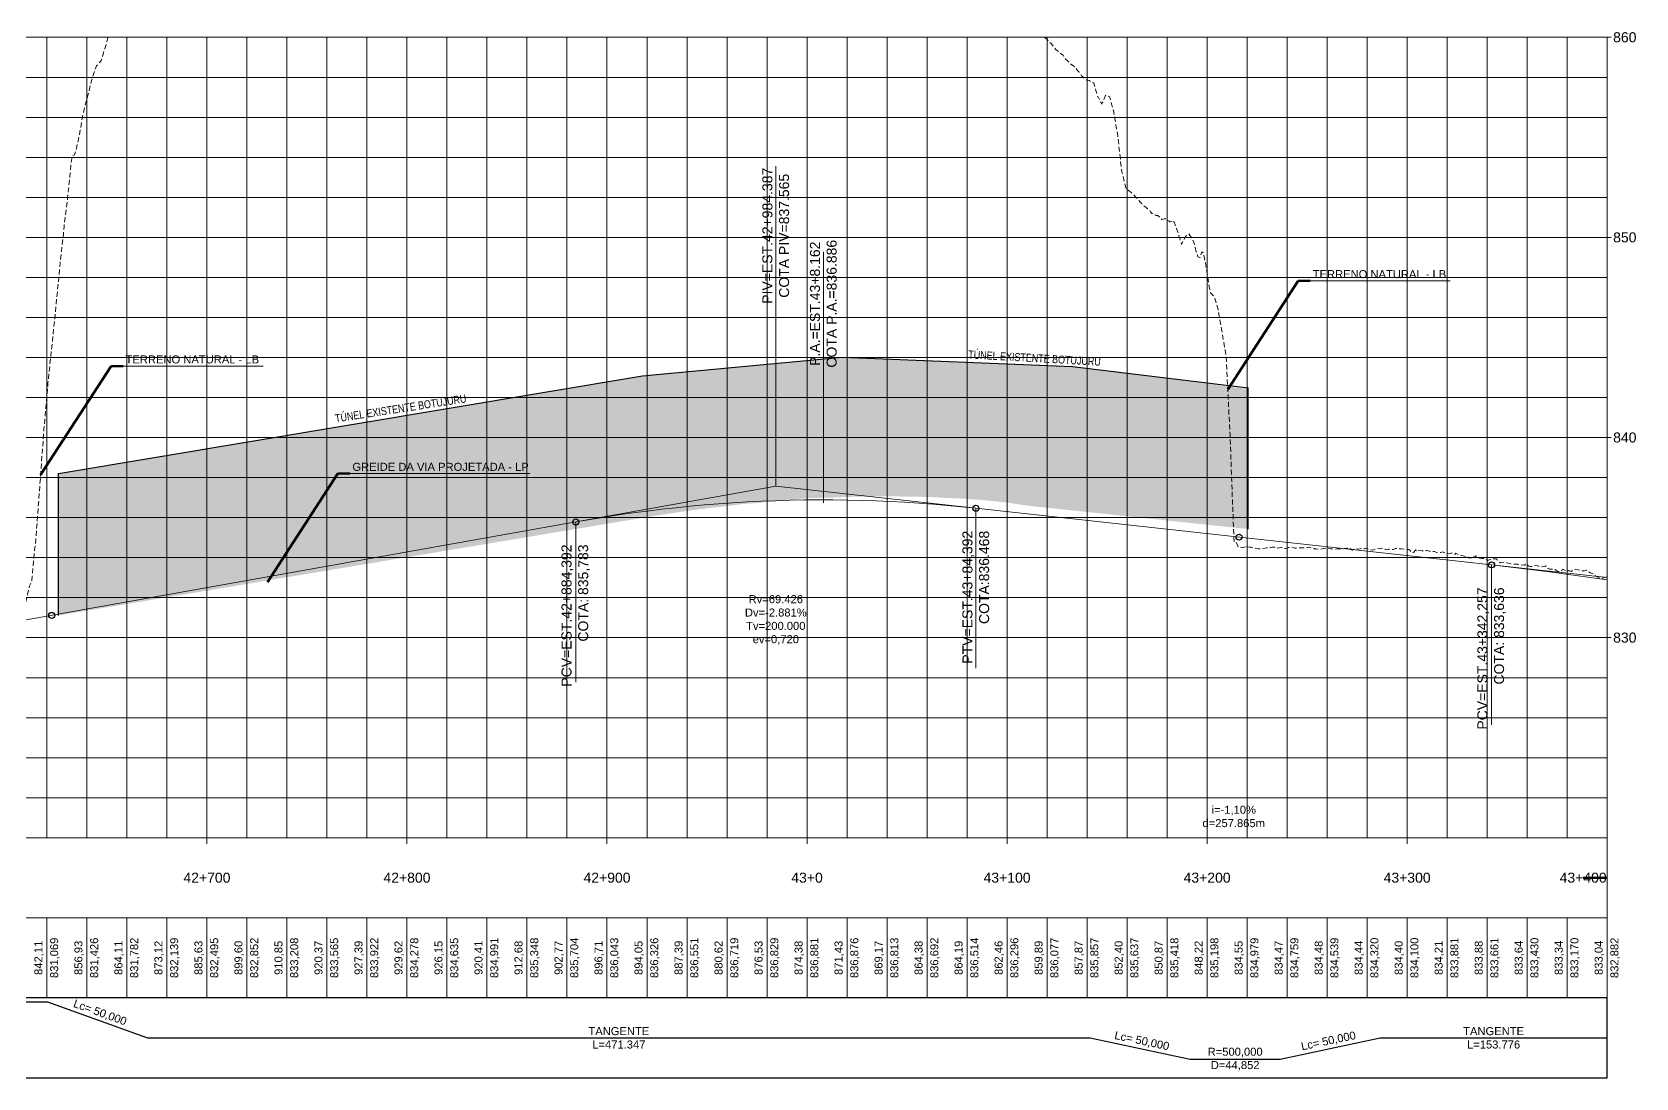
# Model space of a CAD drawing. Header units: metres. Extents: x 303118 to 359298, y 7408194 to 7460879.
# Drawn here: x 357237 to 358038, y 7420047 to 7420569 of the extents above; entities that cross this region are included whole.
import ezdxf

# ---------------------------------------------------------------- set-up
doc = ezdxf.new("R2010")
doc.units = ezdxf.units.M
doc.header["$LTSCALE"] = 10
doc.linetypes.add('HIDDEN', pattern=[0.375, 0.25, -0.125])
doc.layers.add('_comentarios', color=2, linetype='Continuous')
doc.layers.add('U-VT-PLATAFORMA-TXT', color=3, linetype='Continuous')
for name, color, linetype, lineweight in [('F-VT-CAIXA', 4, 'Continuous', 0), ('F-VT-COTAS', 2, 'Continuous', 0), ('F-VT-ESTACA', 4, 'Continuous', 0), ('F-VT-GREIDE', 6, 'Continuous', 0), ('F-VT-MALHA', 8, 'Continuous', 0), ('F-VT-MALHA-MJR', 8, 'Continuous', 0), ('F-VT-NOTAVEL', 2, 'Continuous', 0), ('F-VT-PLANIMETRIA', 3, 'Continuous', 0), ('F-VT-REGUA', 4, 'Continuous', 0), ('F-VT-TERRENO', 90, 'HIDDEN', 0), ('U-HZ-EIXO L7-V2', 220, 'L7-V2_LINE', 30)]:
    doc.layers.add(name, color=color, linetype=linetype, lineweight=lineweight)
doc.layers.add('U-VT-PLATAFORMA EXISTENTE', color=252, linetype='Continuous', transparency=0.5)
doc.styles.add('Arial', font='arial.ttf')
doc.styles.add('DIM', font='arial.ttf', dxfattribs={"width": 0.8})
doc.styles.add('R80', font='arial.ttf')
doc.styles.get("Standard").update_dxf_attribs({"font": 'arial.ttf'})
doc.linetypes.add('L7-V2_LINE', pattern='A,3.5,-0.25,["L7-V2",Standard,S=0.175,R=0,X=-0.05,Y=-0.1],-0.75', length=4.5)
doc.dimstyles.new('U-1_2000', dxfattribs={"dimscale": 2, "dimtxt": 1.5, "dimasz": 0.75, "dimexe": 0.75, "dimexo": 0.75, "dimgap": 0.25, "dimtad": 1, "dimzin": 4, "dimtxsty": 'DIM', "dimblk": 'ARCHTICK', "dimcen": 0.7, "dimdle": 0.75, "dimclrd": 256, "dimclre": 256, "dimclrt": 256, "dimaunit": 1, "dimadec": 3, "dimazin": 2, "dimtfac": 1, "dimtofl": 0, "dimtmove": 0, "dimatfit": 3, "dimldrblk": 'CLOSEDBLANK', "dimfxl": 0, "dimtolj": 1, "dimtzin": 0, "dimlwd": -1, "dimlwe": -1, "dimarcsym": 0})

# ---------------------------------------------------------------- blocks, each defined once
blk = doc.blocks.new('*U220')
at = {"layer": 'U-HZ-EIXO L7-V2'}
blk.add_line((357246.37, 7420277.9), (357246.37, 7420277.9), dxfattribs=at)
blk.add_circle((357246.37, 7420277.9), 1.5, dxfattribs=at)
blk = doc.blocks.new('*U221')
at = {"layer": 'U-HZ-EIXO L7-V2'}
blk.add_line((357839.92, 7420317.01), (357839.92, 7420317.01), dxfattribs=at)
blk.add_circle((357839.92, 7420317.01), 1.5, dxfattribs=at)
blk = doc.blocks.new('AeccTickLine')
blk.add_line((0, -0.1524), (0, 0.1524))
blk = doc.blocks.new('AeccTickCircle')
blk.add_circle((0, 0), 0.305)

msp = doc.modelspace()

# ---------------------------------------------------------------- hatches: boundary and pattern name
at = {"layer": 'U-VT-PLATAFORMA EXISTENTE'}
h = msp.add_hatch(color=256, dxfattribs=at)
h.dxf.hatch_style = 1
h.paths.add_polyline_path([(357249.773, 7420277.899), (357249.773, 7420348.797), (357541.643, 7420397.611), (357641.56, 7420406.974), (357756.59, 7420402.234), (357844.504, 7420391.036), (357844.504, 7420321.036), (357733.705, 7420332.776), (357725.396, 7420334.104), (357718.711, 7420334.846), (357710.293, 7420335.671), (357703.898, 7420336.078), (357701.3, 7420336.285), (357696.155, 7420336.493), (357692.485, 7420336.668), (357684.586, 7420337.092), (357676.792, 7420337.221), (357663.216, 7420337.43), (357649.634, 7420337.267), (357644.848, 7420337.109), (357640.635, 7420336.954), (357633.483, 7420336.692), (357625.28, 7420336.533), (357614.343, 7420335.693), (357599.525, 7420334.096), (357591.309, 7420333.504), (357586.406, 7420332.82), (357576.9, 7420331.782), (357564.552, 7420330.19), (357548.296, 7420327.752)])
h = msp.add_hatch(color=256, dxfattribs=at)
h.dxf.hatch_style = 1
h.paths.add_polyline_path([(357249.773, 7420277.899), (357249.773, 7420348.797), (357541.643, 7420397.611), (357641.56, 7420406.974), (357756.59, 7420402.234), (357844.504, 7420391.036), (357844.504, 7420321.036), (357733.705, 7420332.776), (357725.396, 7420334.104), (357718.711, 7420334.846), (357710.293, 7420335.671), (357703.898, 7420336.078), (357701.3, 7420336.285), (357696.155, 7420336.493), (357692.485, 7420336.668), (357684.586, 7420337.092), (357676.792, 7420337.221), (357663.216, 7420337.43), (357649.634, 7420337.267), (357644.848, 7420337.109), (357640.635, 7420336.954), (357633.483, 7420336.692), (357625.28, 7420336.533), (357614.343, 7420335.693), (357599.525, 7420334.096), (357591.309, 7420333.504), (357586.406, 7420332.82), (357576.9, 7420331.782), (357564.552, 7420330.19), (357548.296, 7420327.752)])

# ---------------------------------------------------------------- linework, layer by layer
at = {"layer": 'F-VT-CAIXA', "color": 4, "linetype": 'Continuous', "lineweight": 0}
for p, q in [((356821.956, 7420566.777), (358025.956, 7420566.777)), ((358023.956, 7420166.777), (358023.956, 7420566.777)), ((358023.956, 7420466.777), (358025.956, 7420466.777)), ((358023.956, 7420366.777), (358025.956, 7420366.777)), ((358023.956, 7420266.777), (358025.956, 7420266.777))]:
    msp.add_line(p, q, dxfattribs=at)
for points in [[(356823.956, 7420126.777), (358023.956, 7420126.777), (358023.956, 7420166.777), (356823.956, 7420166.777)], [(356823.956, 7420086.777), (358023.956, 7420086.777), (358023.956, 7420126.777), (356823.956, 7420126.777)]]:
    msp.add_3dface(points, dxfattribs=at)
at = {"layer": 'F-VT-CAIXA', "color": 4, "linetype": 'Continuous', "lineweight": -3}
msp.add_3dface([(356823.956, 7420046.777), (358023.956, 7420046.777), (358023.956, 7420086.777), (356823.956, 7420086.777)], dxfattribs=at)
at = {"layer": 'F-VT-COTAS', "color": 2, "linetype": 'Continuous', "lineweight": 0}
for p, q in [((357243.956, 7420086.777), (357243.956, 7420126.777)), ((357263.956, 7420086.777), (357263.956, 7420126.777)), ((357283.956, 7420086.777), (357283.956, 7420126.777)), ((357303.956, 7420086.777), (357303.956, 7420126.777)), ((357323.956, 7420086.777), (357323.956, 7420126.777)), ((357343.956, 7420086.777), (357343.956, 7420126.777)), ((357363.956, 7420086.777), (357363.956, 7420126.777)), ((357383.956, 7420086.777), (357383.956, 7420126.777)), ((357403.956, 7420086.777), (357403.956, 7420126.777)), ((357423.956, 7420086.777), (357423.956, 7420126.777)), ((357443.956, 7420086.777), (357443.956, 7420126.777)), ((357463.956, 7420086.777), (357463.956, 7420126.777)), ((357483.956, 7420086.777), (357483.956, 7420126.777)), ((357503.956, 7420086.777), (357503.956, 7420126.777)), ((357523.956, 7420086.777), (357523.956, 7420126.777)), ((357543.956, 7420086.777), (357543.956, 7420126.777)), ((357563.956, 7420086.777), (357563.956, 7420126.777)), ((357583.956, 7420086.777), (357583.956, 7420126.777)), ((357603.956, 7420086.777), (357603.956, 7420126.777)), ((357623.956, 7420086.777), (357623.956, 7420126.777)), ((357643.956, 7420086.777), (357643.956, 7420126.777)), ((357663.956, 7420086.777), (357663.956, 7420126.777)), ((357683.956, 7420086.777), (357683.956, 7420126.777)), ((357703.956, 7420086.777), (357703.956, 7420126.777)), ((357723.956, 7420086.777), (357723.956, 7420126.777)), ((357743.956, 7420086.777), (357743.956, 7420126.777)), ((357763.956, 7420086.777), (357763.956, 7420126.777)), ((357783.956, 7420086.777), (357783.956, 7420126.777)), ((357803.956, 7420086.777), (357803.956, 7420126.777)), ((357823.956, 7420086.777), (357823.956, 7420126.777)), ((357843.956, 7420086.777), (357843.956, 7420126.777)), ((357863.956, 7420086.777), (357863.956, 7420126.777)), ((357883.956, 7420086.777), (357883.956, 7420126.777)), ((357903.956, 7420086.777), (357903.956, 7420126.777)), ((357923.956, 7420086.777), (357923.956, 7420126.777)), ((357943.956, 7420086.777), (357943.956, 7420126.777)), ((357963.956, 7420086.777), (357963.956, 7420126.777)), ((357983.956, 7420086.777), (357983.956, 7420126.777)), ((358003.956, 7420086.777), (358003.956, 7420126.777)), ((358023.956, 7420086.777), (358023.956, 7420126.777))]:
    msp.add_line(p, q, dxfattribs=at)
at = {"layer": 'F-VT-ESTACA', "color": 2, "linetype": 'Continuous', "lineweight": 0}
for p, q in [((357323.956, 7420166.777), (357323.956, 7420163.777)), ((357423.956, 7420166.777), (357423.956, 7420163.777)), ((357523.956, 7420166.777), (357523.956, 7420163.777)), ((357623.956, 7420166.777), (357623.956, 7420163.777)), ((357723.956, 7420166.777), (357723.956, 7420163.777)), ((357823.956, 7420166.777), (357823.956, 7420163.777)), ((357923.956, 7420166.777), (357923.956, 7420163.777)), ((358023.956, 7420166.777), (358023.956, 7420163.777))]:
    msp.add_line(p, q, dxfattribs=at)
at = {"layer": 'F-VT-GREIDE', "color": 6, "linetype": 'Continuous', "lineweight": 0}
for p, q in [((357544.059, 7420330.053), (357551.202, 7420330.922)), ((357551.202, 7420330.922), (357558.345, 7420331.718)), ((357558.345, 7420331.718), (357565.487, 7420332.44)), ((357565.487, 7420332.44), (357572.63, 7420333.089)), ((357572.63, 7420333.089), (357579.773, 7420333.664)), ((357579.773, 7420333.664), (357586.916, 7420334.166)), ((357586.916, 7420334.166), (357594.059, 7420334.594)), ((357594.059, 7420334.594), (357601.202, 7420334.949)), ((357601.202, 7420334.949), (357608.345, 7420335.23)), ((357608.345, 7420335.23), (357615.488, 7420335.438)), ((357615.488, 7420335.438), (357622.632, 7420335.572)), ((357622.632, 7420335.572), (357629.775, 7420335.633)), ((357629.775, 7420335.633), (357636.918, 7420335.62)), ((357636.918, 7420335.62), (357644.061, 7420335.534)), ((357644.061, 7420335.534), (357651.204, 7420335.375)), ((357651.204, 7420335.375), (357658.347, 7420335.141)), ((357658.347, 7420335.141), (357665.49, 7420334.835)), ((357665.49, 7420334.835), (357672.633, 7420334.455)), ((357672.633, 7420334.455), (357679.776, 7420334.001)), ((357679.776, 7420334.001), (357686.919, 7420333.474)), ((357686.919, 7420333.474), (357694.062, 7420332.874)), ((357694.062, 7420332.874), (357701.205, 7420332.2)), ((357701.205, 7420332.2), (357708.348, 7420331.452)), ((357708.348, 7420331.452), (357966.212, 7420303.14)), ((356823.956, 7420202.589), (357508.348, 7420324.605)), ((357508.348, 7420324.605), (357515.49, 7420325.841)), ((357515.49, 7420325.841), (357522.632, 7420327.004)), ((357522.632, 7420327.004), (357529.774, 7420328.094)), ((357529.774, 7420328.094), (357536.917, 7420329.11)), ((357536.917, 7420329.11), (357544.059, 7420330.053)), ((357966.212, 7420303.14), (357975.836, 7420302.05)), ((357975.836, 7420302.05), (357985.46, 7420300.893)), ((357985.46, 7420300.893), (357995.084, 7420299.669)), ((357995.084, 7420299.669), (358004.708, 7420298.378)), ((358004.708, 7420298.378), (358014.332, 7420297.021)), ((358014.332, 7420297.021), (358023.956, 7420295.596))]:
    msp.add_line(p, q, dxfattribs=at)
at = {"layer": 'F-VT-MALHA', "color": 8, "linetype": 'Continuous', "lineweight": 0}
for p, q in [((356823.956, 7420546.777), (358023.956, 7420546.777)), ((356823.956, 7420526.777), (358023.956, 7420526.777)), ((356823.956, 7420506.777), (358023.956, 7420506.777)), ((356823.956, 7420486.777), (358023.956, 7420486.777)), ((356823.956, 7420446.777), (358023.956, 7420446.777)), ((356823.956, 7420426.777), (358023.956, 7420426.777)), ((356823.956, 7420406.777), (358023.956, 7420406.777)), ((356823.956, 7420386.777), (358023.956, 7420386.777)), ((356823.956, 7420346.777), (358023.956, 7420346.777)), ((356823.956, 7420326.777), (358023.956, 7420326.777)), ((356823.956, 7420306.777), (358023.956, 7420306.777)), ((356823.956, 7420286.777), (358023.956, 7420286.777)), ((356823.956, 7420246.777), (358023.956, 7420246.777)), ((356823.956, 7420226.777), (358023.956, 7420226.777)), ((356823.956, 7420206.777), (358023.956, 7420206.777)), ((356823.956, 7420186.777), (358023.956, 7420186.777))]:
    msp.add_line(p, q, dxfattribs=at)
at = {"layer": 'F-VT-MALHA-MJR', "color": 8, "linetype": 'Continuous', "lineweight": 0}
for p, q in [((356823.956, 7420566.777), (358023.956, 7420566.777)), ((357243.956, 7420166.777), (357243.956, 7420566.777)), ((357263.956, 7420166.777), (357263.956, 7420566.777)), ((357283.956, 7420166.777), (357283.956, 7420566.777)), ((357303.956, 7420166.777), (357303.956, 7420566.777)), ((357323.956, 7420166.777), (357323.956, 7420566.777)), ((357343.956, 7420166.777), (357343.956, 7420566.777)), ((357363.956, 7420166.777), (357363.956, 7420566.777)), ((357383.956, 7420166.777), (357383.956, 7420566.777)), ((357403.956, 7420166.777), (357403.956, 7420566.777)), ((357423.956, 7420166.777), (357423.956, 7420566.777)), ((357443.956, 7420166.777), (357443.956, 7420566.777)), ((357463.956, 7420166.777), (357463.956, 7420566.777)), ((357483.956, 7420166.777), (357483.956, 7420566.777)), ((357503.956, 7420166.777), (357503.956, 7420566.777)), ((357523.956, 7420166.777), (357523.956, 7420566.777)), ((357543.956, 7420166.777), (357543.956, 7420566.777)), ((357563.956, 7420166.777), (357563.956, 7420566.777)), ((357583.956, 7420166.777), (357583.956, 7420566.777)), ((357603.956, 7420166.777), (357603.956, 7420566.777)), ((357623.956, 7420166.777), (357623.956, 7420566.777)), ((357643.956, 7420166.777), (357643.956, 7420566.777)), ((357663.956, 7420166.777), (357663.956, 7420566.777)), ((357683.956, 7420166.777), (357683.956, 7420566.777)), ((357703.956, 7420166.777), (357703.956, 7420566.777)), ((357723.956, 7420166.777), (357723.956, 7420566.777)), ((357743.956, 7420166.777), (357743.956, 7420566.777)), ((357763.956, 7420166.777), (357763.956, 7420566.777)), ((357783.956, 7420166.777), (357783.956, 7420566.777)), ((357803.956, 7420166.777), (357803.956, 7420566.777)), ((357823.956, 7420166.777), (357823.956, 7420566.777)), ((357843.956, 7420166.777), (357843.956, 7420566.777)), ((357863.956, 7420166.777), (357863.956, 7420566.777)), ((357883.956, 7420166.777), (357883.956, 7420566.777)), ((357903.956, 7420166.777), (357903.956, 7420566.777)), ((357923.956, 7420166.777), (357923.956, 7420566.777)), ((357943.956, 7420166.777), (357943.956, 7420566.777)), ((357963.956, 7420166.777), (357963.956, 7420566.777)), ((357983.956, 7420166.777), (357983.956, 7420566.777)), ((358003.956, 7420166.777), (358003.956, 7420566.777)), ((358023.956, 7420166.777), (358023.956, 7420566.777)), ((356823.956, 7420466.777), (358023.956, 7420466.777)), ((356823.956, 7420366.777), (358023.956, 7420366.777)), ((356823.956, 7420266.777), (358023.956, 7420266.777)), ((356823.956, 7420166.777), (358023.956, 7420166.777))]:
    msp.add_line(p, q, dxfattribs=at)
at = {"layer": 'F-VT-NOTAVEL', "color": 2, "linetype": 'Continuous', "lineweight": 0}
for p, q in [((357608.343, 7420342.432), (357608.343, 7420502.432)), ((357632.118, 7420335.637), (357632.118, 7420459.637)), ((357875.494, 7420445.121), (357945.494, 7420445.121)), ((357282.017, 7420402.496), (357352.017, 7420402.496)), ((357395.398, 7420348.814), (357485.398, 7420348.814)), ((357708.348, 7420331.452), (357708.348, 7420251.452)), ((357508.348, 7420324.605), (357508.348, 7420244.605)), ((357966.212, 7420303.14), (357966.212, 7420223.14))]:
    msp.add_line(p, q, dxfattribs=at)
at = {"layer": 'F-VT-NOTAVEL', "color": 8, "linetype": 'Continuous', "lineweight": 0}
for p, q in [((357508.348, 7420324.605), (357608.343, 7420342.432)), ((357608.343, 7420342.432), (357708.348, 7420331.452)), ((357966.212, 7420303.14), (358023.956, 7420296.8))]:
    msp.add_line(p, q, dxfattribs=at)
at = {"layer": 'F-VT-PLANIMETRIA', "color": 3, "linetype": 'Continuous', "lineweight": -3}
for p, q in [((356989.907, 7420084.777), (357244.206, 7420084.777)), ((357244.206, 7420084.777), (357294.206, 7420066.777)), ((357294.206, 7420066.777), (357765.553, 7420066.777)), ((357765.553, 7420066.777), (357815.553, 7420056.157)), ((357860.406, 7420056.157), (357910.406, 7420066.777)), ((357910.406, 7420066.777), (358023.956, 7420066.777)), ((357815.553, 7420056.157), (357860.406, 7420056.157))]:
    msp.add_line(p, q, dxfattribs=at)
at = {"layer": 'F-VT-TERRENO', "color": 90, "linetype": 'HIDDEN', "lineweight": 0, "flags": 128}
for points in [[(356823.956, 7420204.005), (356824.199, 7420203.919), (356825.57, 7420203.436), (356825.72, 7420203.411), (356826.234, 7420203.327), (356827.486, 7420203.413), (356827.77, 7420203.296), (356829.164, 7420203.062), (356829.535, 7420202.889), (356829.822, 7420202.756), (356830.83, 7420202.73), (356831.881, 7420202.767), (356832.491, 7420202.877), (356833.939, 7420202.178), (356834.148, 7420202.128), (356834.872, 7420202.434), (356835.021, 7420202.498), (356835.802, 7420203.308), (356836, 7420203.153), (356836.331, 7420203.311), (356838.063, 7420204.261), (356839.101, 7420204.131), (356840.126, 7420202.638), (356840.209, 7420202.673), (356841.913, 7420203.463), (356842.197, 7420203.504), (356842.361, 7420203.631), (356842.97, 7420204.065), (356843.994, 7420204.661), (356844.269, 7420204.569), (356844.75, 7420204.899), (356845.545, 7420205.502), (356846.343, 7420206.128), (356847.235, 7420205.361), (356848.431, 7420204.564), (356848.86, 7420204.564), (356850.364, 7420205.956), (356850.48, 7420206.059), (356850.514, 7420206.078), (356850.882, 7420206.223), (356852.601, 7420206.964), (356853.569, 7420206.954), (356854.69, 7420207.615), (356855.292, 7420207.625), (356856.218, 7420207.698), (356856.782, 7420207.756), (356857.231, 7420207.678), (356858.88, 7420207.921), (356860.069, 7420208.648), (356860.979, 7420209.491), (356861.555, 7420209.585), (356861.661, 7420209.607), (356863.085, 7420209.362), (356863.701, 7420209.702), (356865.197, 7420210.48), (356866.398, 7420210.806), (356866.892, 7420211.221), (356867.311, 7420211.591), (356867.973, 7420211.676), (356869.435, 7420211.958), (356869.851, 7420211.985), (356871.555, 7420212.094), (356872.228, 7420212.318), (356872.672, 7420212.486), (356873.683, 7420213.257), (356875.693, 7420214.068), (356875.814, 7420214.019), (356875.885, 7420214.064), (356877.565, 7420214.17), (356877.947, 7420214.206), (356878.888, 7420213.899), (356880.09, 7420215.526), (356881.318, 7420216.003), (356882.235, 7420215.577), (356882.901, 7420215.296), (356883.522, 7420215.045), (356884.391, 7420216.047), (356885.062, 7420216.013), (356886.551, 7420217.68), (356886.726, 7420217.821), (356888.238, 7420217.558), (356888.71, 7420217.479), (356889.661, 7420216.399), (356890.879, 7420218.603), (356891.189, 7420218.535), (356891.927, 7420219.146), (356892.717, 7420218.501), (356893.048, 7420218.621), (356893.574, 7420218.714), (356893.877, 7420218.768), (356895.228, 7420218.317), (356895.753, 7420217.899), (356896.953, 7420219.551), (356897.272, 7420219.594), (356897.412, 7420219.677), (356898.793, 7420219.488), (356898.911, 7420219.503), (356899.604, 7420219.591), (356901.793, 7420220.272), (356901.807, 7420220.266), (356901.812, 7420220.264), (356901.823, 7420220.272), (356903.322, 7420219.826), (356904.004, 7420220.21), (356904.248, 7420220.291), (356904.829, 7420220.492), (356906.216, 7420221.431), (356906.572, 7420221.787), (356908.428, 7420222.356), (356909.328, 7420221.252), (356909.584, 7420221.466), (356910.649, 7420222.366), (356910.824, 7420222.295), (356911.179, 7420222.577), (356912.32, 7420222.15), (356912.882, 7420222.277), (356914.552, 7420222.876), (356914.921, 7420222.926), (356915.117, 7420222.952), (356915.304, 7420222.729), (356915.668, 7420222.757), (356916.791, 7420222.052), (356917.364, 7420222.424), (356919.132, 7420223.179), (356919.61, 7420223.446), (356920.065, 7420223.821), (356920.257, 7420223.936), (356921.244, 7420224.512), (356921.873, 7420224.156), (356922.724, 7420223.415), (356924.142, 7420224.19), (356924.207, 7420224.151), (356924.329, 7420224.276), (356925.594, 7420224.533), (356926.412, 7420224.688), (356928.504, 7420224.986), (356928.693, 7420225.041), (356930.099, 7420225.51), (356930.931, 7420225.449), (356930.975, 7420225.445), (356932.617, 7420226.091), (356933.037, 7420226.307), (356933.277, 7420226.365), (356934.503, 7420226.287), (356935.584, 7420226.439), (356935.969, 7420226.328), (356936.267, 7420226.282), (356936.636, 7420226.223), (356937.433, 7420226.075), (356937.901, 7420226.245), (356939.706, 7420227.133), (356940.222, 7420227.377), (356940.58, 7420227.439), (356941.604, 7420227.38), (356942.55, 7420227.319), (356944.438, 7420227.684), (356944.893, 7420227.759), (356946.179, 7420227.096), (356946.94, 7420227.591), (356947.244, 7420227.789), (356947.634, 7420228.339), (356948.247, 7420228.273), (356949.61, 7420228.531), (356951.937, 7420229.268), (356951.973, 7420229.281), (356951.993, 7420229.279), (356952.277, 7420229.288), (356954.355, 7420229.348), (356954.866, 7420229.62), (356955.652, 7420229.604), (356956.313, 7420229.481), (356956.744, 7420229.788), (356957.613, 7420230.153), (356957.761, 7420230.214), (356959.153, 7420230.018), (356959.206, 7420230.025), (356959.284, 7420230.015), (356961.562, 7420230.741), (356962.855, 7420231.046), (356962.95, 7420231.042), (356963.982, 7420230.989), (356964.959, 7420231.1), (356966.369, 7420231.652), (356966.396, 7420231.66), (356966.416, 7420231.66), (356967.832, 7420231.653), (356968.287, 7420231.81), (356968.864, 7420232.002), (356969.267, 7420232.039), (356969.829, 7420232.324), (356971.327, 7420232.393), (356972.136, 7420231.936), (356973.266, 7420232.56), (356973.569, 7420232.692), (356973.623, 7420232.704), (356973.788, 7420232.74), (356975.269, 7420233.532), (356976.274, 7420234.029), (356976.624, 7420234.033), (356977.856, 7420233.536), (356978.769, 7420233.804), (356978.96, 7420233.768), (356979.29, 7420233.704), (356979.971, 7420234.002), (356980.717, 7420234.125), (356981.286, 7420234.139), (356983.259, 7420234.576), (356983.566, 7420234.569), (356983.802, 7420234.745), (356984.296, 7420234.762), (356984.994, 7420234.781), (356986.35, 7420235.197), (356986.422, 7420235.197), (356986.513, 7420235.203), (356987.847, 7420234.713), (356988.894, 7420235.21), (356989.633, 7420235.24), (356989.744, 7420235.244), (356991.459, 7420235.251), (356992.109, 7420235.28), (356992.911, 7420235.711), (356993.532, 7420235.808), (356994.037, 7420235.994), (356994.958, 7420236.118), (356994.97, 7420236.122), (356996.069, 7420236.492), (356996.38, 7420236.488), (356996.64, 7420236.503), (356999.175, 7420236.639), (356999.246, 7420236.661), (357000.306, 7420237.318), (357000.633, 7420237.516), (357001.871, 7420237.218), (357002.051, 7420237.107), (357002.26, 7420237.139), (357003.472, 7420237.405), (357004.52, 7420237.414), (357005.322, 7420237.691), (357005.643, 7420237.793), (357007.182, 7420238.258), (357007.722, 7420238.18), (357008.331, 7420238.264), (357009.139, 7420238.348), (357009.856, 7420238.221), (357010.556, 7420238.227), (357010.979, 7420238.47), (357011.34, 7420238.673), (357011.974, 7420238.9), (357012.556, 7420238.862), (357014.295, 7420239.127), (357015.274, 7420239.478), (357016.22, 7420240.064), (357016.316, 7420240.015), (357017.239, 7420239.526), (357017.635, 7420239.371), (357018.007, 7420239.619), (357019.05, 7420240.05), (357020.157, 7420240.429), (357020.465, 7420240.322), (357020.757, 7420240.51), (357021.652, 7420240.53), (357023.04, 7420240.543), (357023.543, 7420240.619), (357024.709, 7420240.923), (357025.91, 7420240.472), (357026.123, 7420240.325), (357026.33, 7420240.446), (357026.989, 7420240.736), (357027.538, 7420240.969), (357028.755, 7420241.227), (357028.952, 7420241.185), (357029.15, 7420241.366), (357031.572, 7420241.614), (357031.991, 7420241.747), (357032.326, 7420241.913), (357033.195, 7420242.335), (357034.369, 7420241.826), (357034.61, 7420241.6), (357034.86, 7420241.895), (357036.028, 7420242.746), (357037.157, 7420243.091), (357037.662, 7420243.211), (357037.744, 7420243.229), (357039.902, 7420242.825), (357040.661, 7420243.099), (357041.683, 7420243.887), (357042.647, 7420243.473), (357042.999, 7420243.04), (357043.1, 7420242.914), (357043.592, 7420243.551), (357044.519, 7420244.25), (357045.362, 7420244.055), (357046.566, 7420244.088), (357048.065, 7420244.382), (357048.335, 7420244.495), (357049.55, 7420245), (357050.179, 7420245.177), (357050.737, 7420245.413), (357051.598, 7420245.069), (357052.574, 7420245.571), (357053.018, 7420245.595), (357053.411, 7420245.643), (357053.672, 7420245.675), (357055.625, 7420245.91), (357056.052, 7420246.03), (357058.62, 7420246.268), (357058.68, 7420246.272), (357058.69, 7420246.271), (357059.008, 7420246.088), (357060.108, 7420245.448), (357061.29, 7420246.089), (357061.532, 7420246.201), (357061.82, 7420246.154), (357063.897, 7420246.742), (357064.345, 7420246.645), (357064.951, 7420246.5), (357066.471, 7420246.13), (357067.213, 7420244.962), (357068.138, 7420246.952), (357068.637, 7420247.136), (357069.038, 7420247.256), (357069.682, 7420247.575), (357071.352, 7420248.387), (357071.589, 7420248.414), (357072.466, 7420248.274), (357074.134, 7420247.403), (357074.335, 7420247.517), (357074.592, 7420247.79), (357075.018, 7420247.69), (357075.762, 7420247.506), (357076.651, 7420248.158), (357077.897, 7420247.984), (357079.161, 7420248.042), (357080.355, 7420248.998), (357081.214, 7420249.667), (357081.66, 7420249.71), (357082.901, 7420246.067), (357084.137, 7420249.436), (357084.597, 7420249.306), (357085.691, 7420246.178), (357085.762, 7420245.974), (357086.612, 7420247.43), (357087.197, 7420249.73), (357088.02, 7420249.018), (357088.635, 7420248.806), (357089.072, 7420248.99), (357091.028, 7420249.345), (357091.473, 7420249.415), (357091.527, 7420249.43), (357091.648, 7420249.507), (357093.953, 7420249.982), (357094.375, 7420254.222), (357094.99, 7420250.31), (357095.815, 7420249.291), (357096.365, 7420250.061), (357096.383, 7420250.086), (357098.557, 7420252.185), (357098.698, 7420252.171), (357098.792, 7420252.202), (357100.139, 7420250.903), (357101.202, 7420252.311), (357101.582, 7420256.073), (357101.701, 7420255.199), (357102.162, 7420251.876), (357103.03, 7420250.468), (357103.588, 7420251.029), (357105.842, 7420250.66), (357105.967, 7420250.63), (357106.199, 7420250.798), (357107.038, 7420251.553), (357108.34, 7420252.697), (357108.816, 7420257.365), (357109.579, 7420251.837), (357110.271, 7420251.119), (357110.703, 7420251.947), (357111.723, 7420257.629), (357112.374, 7420256.947), (357113.06, 7420256.241), (357113.177, 7420257.376), (357113.368, 7420255.451), (357115.395, 7420254.875), (357116.085, 7420261.582), (357117.231, 7420254.726), (357117.543, 7420254.299), (357117.711, 7420254.472), (357117.731, 7420254.493), (357118.457, 7420255.041), (357120.052, 7420258.028), (357121.168, 7420255.165), (357121.926, 7420253.912), (357122.372, 7420254.457), (357123.047, 7420257.136), (357123.392, 7420258.497), (357124.679, 7420255.454), (357124.863, 7420257.649), (357125.187, 7420255.043), (357126.974, 7420256.514), (357128.384, 7420255.953), (357129.257, 7420255.582), (357129.261, 7420255.581), (357130.738, 7420258.453), (357131.543, 7420258.44), (357133.436, 7420255.427), (357133.687, 7420254.985), (357133.721, 7420255.04), (357133.824, 7420255.205), (357135.166, 7420261.208), (357136.087, 7420259.538), (357136.648, 7420264.375), (357137.718, 7420255.655), (357138.349, 7420255.569), (357139.048, 7420255.761), (357139.057, 7420255.789), (357140.594, 7420260.412), (357142.098, 7420257.707), (357142.588, 7420257.974), (357142.836, 7420258.141), (357144.076, 7420265.011), (357144.394, 7420264.013), (357145.077, 7420261.906), (357145.568, 7420265.507), (357146.568, 7420258.442), (357147.063, 7420258.679), (357147.306, 7420258.812), (357148.561, 7420265.794), (357149.535, 7420262.636), (357149.73, 7420264.139), (357150.06, 7420266.716), (357151.167, 7420259.525), (357151.748, 7420260.062), (357152.268, 7420260.237), (357153.956, 7420265.886), (357155.067, 7420262.782), (357155.887, 7420260.535), (357156.073, 7420260.418), (357156.157, 7420260.47), (357157.583, 7420270.139), (357158.354, 7420268.012), (357159.094, 7420273.944), (357160.404, 7420263.118), (357160.551, 7420261.932), (357160.605, 7420262.015), (357160.73, 7420262.1), (357162.129, 7420274.003), (357162.734, 7420272.281), (357163.65, 7420277.74), (357164.918, 7420267.938), (357165.169, 7420268.343), (357165.74, 7420268.323), (357165.744, 7420268.324), (357167.089, 7420275.297), (357168.051, 7420271.16), (357169.254, 7420273.444), (357170.938, 7420268.566), (357171.077, 7420269.222), (357171.278, 7420270.174), (357171.418, 7420269.862), (357172.816, 7420281.513), (357173.574, 7420276.985), (357174.356, 7420278.349), (357175.73, 7420269.618), (357175.899, 7420269.53), (357176.319, 7420269.368), (357176.413, 7420270.065), (357177.443, 7420277.698), (357177.877, 7420276.204), (357178.99, 7420279.852), (357180.02, 7420273.309), (357180.54, 7420271.697), (357181.75, 7420264.431), (357181.913, 7420263.495), (357182.161, 7420263.653), (357182.303, 7420263.811), (357184.288, 7420265.896), (357185.666, 7420264.3), (357186.416, 7420268.448), (357187.086, 7420267.809), (357187.753, 7420267.279), (357188.336, 7420269.201), (357188.537, 7420268.906), (357189.905, 7420278.187), (357190.657, 7420275.62), (357191.477, 7420277.886), (357192.423, 7420270.588), (357192.775, 7420267.959), (357193.055, 7420268.352), (357193.894, 7420267.407), (357194.636, 7420272.112), (357194.884, 7420271.409), (357196.216, 7420280.396), (357196.993, 7420277.624), (357197.76, 7420282.926), (357197.8, 7420283.215), (357199.096, 7420275.843), (357199.398, 7420276.309), (357200.347, 7420278.369), (357201.193, 7420283.857), (357201.587, 7420283.161), (357203.096, 7420287.176), (357203.288, 7420287.73), (357204.604, 7420280.768), (357205.374, 7420281.034), (357207.173, 7420276.462), (357207.394, 7420277.341), (357207.46, 7420277.266), (357208.433, 7420280.448), (357209.004, 7420282.358), (357209.545, 7420281.293), (357210.626, 7420284.041), (357211.625, 7420280.062), (357212.248, 7420288.897), (357213.705, 7420303.872), (357213.769, 7420303.874), (357213.867, 7420303.903), (357214.469, 7420305.114), (357215.499, 7420307.467), (357215.777, 7420307.574), (357217.136, 7420300.454), (357217.848, 7420297.64), (357218.771, 7420293.033), (357219.106, 7420292.758), (357219.916, 7420292.228), (357220.415, 7420291.853), (357221.98, 7420287.826), (357222.061, 7420288.724), (357222.39, 7420290.512), (357224.041, 7420299.858), (357224.443, 7420298.202), (357224.586, 7420297.645), (357226.096, 7420294.355), (357227.278, 7420288.441), (357228.149, 7420282.819), (357229.779, 7420278.152), (357229.954, 7420277.694), (357230.201, 7420276.915), (357231.075, 7420277.892), (357232.036, 7420282.518), (357232.249, 7420282.197), (357232.584, 7420282.134), (357234.305, 7420288.375), (357235.116, 7420291.733), (357235.402, 7420292.96), (357236.347, 7420295.24), (357237.778, 7420310.603), (357238.388, 7420315.655), (357238.791, 7420320.729), (357240.428, 7420342.881), (357240.452, 7420343.216), (357240.813, 7420348.172), (357242.464, 7420370.782), (357242.853, 7420374.963), (357244.5, 7420394.246), (357245.789, 7420406.285), (357246.534, 7420413.358), (357247.827, 7420425.771), (357248.565, 7420433.178), (357250.595, 7420454.076), (357250.811, 7420455.985), (357251.125, 7420458.825), (357252.169, 7420468.407), (357252.561, 7420472.177), (357252.622, 7420472.872), (357254.308, 7420486.681), (357254.648, 7420489.698), (357256.054, 7420503.783), (357256.462, 7420506.301), (357256.673, 7420507.63), (357257.821, 7420508.03), (357258.694, 7420511.388), (357259.59, 7420514.947), (357260.715, 7420521.009), (357261.356, 7420525.158), (357261.799, 7420527.274), (357262.734, 7420531.814), (357263.138, 7420532.942), (357264.751, 7420539.153), (357264.931, 7420539.638), (357266.322, 7420545.254), (357266.768, 7420546.888), (357266.834, 7420547.092), (357267.135, 7420547.927), (357268.781, 7420552.571), (357269.071, 7420552.877), (357270.323, 7420554.232), (357270.793, 7420554.767), (357271.006, 7420555.268), (357271.379, 7420556.157), (357272.804, 7420560.687), (357272.942, 7420561.151), (357273.632, 7420563.501), (357274.386, 7420566.777)], [(357742.691, 7420566.777), (357743.23, 7420566.29), (357744.322, 7420565.305), (357745.231, 7420564.249), (357746.213, 7420563.504), (357747.238, 7420562.082), (357748.188, 7420560.905), (357749.239, 7420560.04), (357750.121, 7420559.002), (357751.241, 7420558.379), (357752.056, 7420557.849), (357753.243, 7420555.908), (357753.985, 7420555.139), (357755.244, 7420553.899), (357755.917, 7420553.37), (357757.246, 7420552.531), (357759.247, 7420550.273), (357759.781, 7420549.484), (357761.249, 7420547.466), (357761.712, 7420547.129), (357761.864, 7420546.98), (357763.25, 7420545.612), (357763.477, 7420545.559), (357765.09, 7420545.18), (357765.252, 7420545.142), (357765.579, 7420544.363), (357766.702, 7420544.119), (357767.254, 7420543.999), (357767.515, 7420543.202), (357768.315, 7420540.261), (357769.255, 7420536.808), (357769.442, 7420537.065), (357769.928, 7420536.093), (357771.257, 7420533.434), (357771.369, 7420533.574), (357771.541, 7420533.967), (357773.154, 7420537.654), (357773.259, 7420537.893), (357773.303, 7420537.757), (357774.402, 7420537.363), (357774.767, 7420537.22), (357775.26, 7420537.026), (357775.297, 7420536.931), (357776.38, 7420532.831), (357777.262, 7420529.492), (357777.386, 7420528.677), (357777.993, 7420525.168), (357779.264, 7420517.828), (357779.468, 7420515.918), (357779.606, 7420514.69), (357781.219, 7420500.361), (357781.265, 7420499.946), (357781.563, 7420498.849), (357782.832, 7420493.506), (357783.267, 7420491.673), (357783.66, 7420490.997), (357784.444, 7420490.36), (357785.269, 7420489.692), (357785.755, 7420489.423), (357786.057, 7420489.168), (357787.271, 7420488.15), (357787.67, 7420487.656), (357787.863, 7420487.418), (357789.274, 7420485.74), (357789.283, 7420485.731), (357790.896, 7420484.13), (357791.276, 7420483.753), (357792.084, 7420482.716), (357792.509, 7420482.41), (357793.279, 7420481.858), (357794.122, 7420481.001), (357794.208, 7420480.913), (357795.282, 7420480.276), (357795.735, 7420479.601), (357796.334, 7420478.707), (357797.285, 7420478.497), (357797.348, 7420478.461), (357798.467, 7420477.813), (357798.961, 7420477.804), (357799.289, 7420477.797), (357800.573, 7420476.485), (357800.612, 7420476.446), (357801.293, 7420475.684), (357802.186, 7420475.985), (357802.759, 7420476.176), (357803.298, 7420475.828), (357803.799, 7420475.528), (357804.918, 7420474.856), (357805.302, 7420474.501), (357805.412, 7420474.548), (357807.025, 7420475.228), (357807.09, 7420475.255), (357807.308, 7420475.197), (357808.638, 7420471.258), (357809.262, 7420469.412), (357809.314, 7420469.406), (357809.891, 7420467.55), (357810.251, 7420466.398), (357811.208, 7420463.322), (357811.321, 7420463.563), (357811.864, 7420464.592), (357813.05, 7420466.858), (357813.33, 7420467.378), (357814.894, 7420468.551), (357815.338, 7420467.801), (357816.733, 7420465.933), (357817.347, 7420464.175), (357817.47, 7420463.713), (357818.566, 7420459.59), (357819.358, 7420456.997), (357820.39, 7420456.747), (357821.369, 7420459.63), (357822.21, 7420458.885), (357823.077, 7420454.404), (357823.381, 7420452.828), (357824.025, 7420448.502), (357825.394, 7420440.137), (357825.835, 7420438.842), (357827.408, 7420437.275), (357827.639, 7420436.872), (357828.683, 7420433.317), (357829.423, 7420430.794), (357829.437, 7420430.729), (357829.552, 7420430.11), (357831.233, 7420420.929), (357831.439, 7420419.242), (357833.022, 7420410.399), (357833.456, 7420408.028), (357834.29, 7420390.797), (357834.806, 7420380.122), (357835.474, 7420368.095), (357836.584, 7420336.158), (357837.493, 7420314.414), (357838.361, 7420314.586), (357839.512, 7420312.217), (357839.897, 7420312.188), (357840.132, 7420312.169), (357841.535, 7420311.819), (357841.892, 7420311.801), (357843.557, 7420312.377), (357843.658, 7420312.382), (357844.327, 7420312.225), (357845.503, 7420311.957), (357845.579, 7420311.94), (357845.805, 7420311.788), (357847.604, 7420311.543), (357848.216, 7420311.493), (357849.628, 7420311.083), (357851.11, 7420311.307), (357851.654, 7420311.385), (357853.069, 7420311.449), (357853.682, 7420311.627), (357855.511, 7420311.895), (357855.71, 7420311.851), (357856.667, 7420311.919), (357856.716, 7420311.922), (357857.577, 7420311.972), (357857.741, 7420311.925), (357858.329, 7420311.783), (357859.296, 7420311.548), (357859.774, 7420311.682), (357859.942, 7420311.721), (357861.017, 7420311.971), (357861.555, 7420311.815), (357861.809, 7420311.74), (357862.732, 7420311.376), (357863.168, 7420311.407), (357863.846, 7420311.456), (357864.443, 7420311.705), (357864.781, 7420311.747), (357865.883, 7420311.883), (357866.154, 7420312.035), (357866.394, 7420311.959), (357867.52, 7420311.597), (357867.856, 7420311.551), (357867.922, 7420311.53), (357868.007, 7420311.533), (357869.554, 7420311.577), (357869.619, 7420311.602), (357869.963, 7420311.733), (357871.232, 7420311.721), (357872.004, 7420311.713), (357872.845, 7420311.703), (357872.952, 7420311.702), (357874.047, 7420311.753), (357874.458, 7420311.974), (357874.643, 7420312.073), (357876.071, 7420311.738), (357876.091, 7420311.734), (357876.332, 7420311.89), (357877.494, 7420311.271), (357877.684, 7420311.205), (357878.135, 7420311.046), (357878.305, 7420311.119), (357879.297, 7420311.046), (357880.91, 7420310.927), (357880.91, 7420310.927), (357882.224, 7420311.281), (357882.523, 7420311.333), (357883.519, 7420311.507), (357884.136, 7420311.591), (357884.269, 7420311.609), (357885.748, 7420311.225), (357886.141, 7420311.123), (357886.316, 7420311.203), (357886.928, 7420311.007), (357887.361, 7420311.014), (357888.102, 7420311.026), (357888.364, 7420310.999), (357888.974, 7420311.085), (357889.782, 7420311.199), (357890.414, 7420311.063), (357890.587, 7420311.059), (357891.457, 7420311.038), (357892.2, 7420311.243), (357892.465, 7420311.315), (357893.813, 7420311.423), (357894.066, 7420311.443), (357894.518, 7420311.699), (357894.802, 7420311.793), (357895.426, 7420311.292), (357896.074, 7420310.77), (357896.478, 7420310.524), (357896.568, 7420310.561), (357897.039, 7420310.752), (357898.148, 7420311.201), (357898.62, 7420311.166), (357898.652, 7420311.162), (357899.816, 7420311.018), (357900.265, 7420311.124), (357900.673, 7420311.22), (357901.488, 7420311.533), (357901.877, 7420311.403), (357902.726, 7420311.121), (357903.161, 7420311.525), (357903.49, 7420311.396), (357904.778, 7420310.894), (357904.828, 7420310.933), (357905.044, 7420310.738), (357905.103, 7420310.732), (357906.716, 7420310.569), (357906.829, 7420310.558), (357908.166, 7420311.073), (357908.884, 7420311.348), (357910.026, 7420311.177), (357910.937, 7420311.553), (357912.696, 7420310.821), (357912.99, 7420310.874), (357913.175, 7420310.927), (357913.989, 7420310.723), (357914.848, 7420310.962), (357915.042, 7420310.912), (357915.351, 7420310.832), (357917.093, 7420310.838), (357918.185, 7420311.323), (357919.143, 7420311.347), (357920.671, 7420311.158), (357921.194, 7420311.171), (357922.935, 7420310.877), (357923.187, 7420310.883), (357923.245, 7420310.849), (357924.86, 7420310.786), (357925.297, 7420310.429), (357926.53, 7420309.057), (357927.35, 7420309.571), (357928.197, 7420310.596), (357929.403, 7420310.03), (357929.866, 7420310.402), (357931.456, 7420310.158), (357931.54, 7420310.325), (357931.903, 7420310.064), (357933.509, 7420310.269), (357933.992, 7420310.26), (357935.562, 7420309.877), (357936.547, 7420309.877), (357937.615, 7420309.75), (357939.32, 7420309.047), (357939.668, 7420309.177), (357940.827, 7420309.329), (357941.72, 7420309.607), (357943.224, 7420308.904), (357943.771, 7420308.877), (357944.641, 7420308.707), (357945.821, 7420309.008), (357947.308, 7420308.807), (357947.872, 7420308.308), (357948.226, 7420308.943), (357949.792, 7420308.29), (357949.898, 7420308.287), (357949.923, 7420308.274), (357951.976, 7420307.728), (357953.233, 7420307.332), (357954.029, 7420307.32), (357954.904, 7420306.496), (357956.081, 7420306.654), (357956.577, 7420307.687), (357958.134, 7420307.296), (357958.244, 7420307.829), (357958.718, 7420306.95), (357960.187, 7420306.476), (357961.584, 7420306.365), (357962.24, 7420306.273), (357963.286, 7420305.873), (357964.293, 7420305.413), (357964.925, 7420305.585), (357966.346, 7420306.056), (357967.686, 7420306.177), (357968.398, 7420306.129), (357968.612, 7420306.125), (357970.449, 7420304.162), (357972.499, 7420304.359), (357973.932, 7420304.225), (357974.55, 7420304.028), (357976.598, 7420303.575), (357976.601, 7420303.58), (357976.602, 7420303.583), (357976.609, 7420303.575), (357978.653, 7420303.447), (357979.255, 7420303.47), (357980.706, 7420302.981), (357981.925, 7420303.165), (357982.759, 7420303.04), (357983.282, 7420303.671), (357984.812, 7420302.503), (357985.577, 7420302.403), (357986.623, 7420302.371), (357986.865, 7420302.408), (357988.291, 7420302.969), (357988.918, 7420302.84), (357989.962, 7420302.268), (357990.971, 7420302.199), (357993.024, 7420302.261), (357993.301, 7420302.62), (357994.501, 7420301.298), (357995.076, 7420300.929), (357996.641, 7420301.067), (357997.127, 7420300.964), (357997.902, 7420300.877), (357999.178, 7420299.825), (358000.569, 7420299.898), (358001.228, 7420300.329), (358001.642, 7420300.941), (358003.279, 7420300.233), (358003.468, 7420300.177), (358005.331, 7420300.093), (358005.892, 7420299.877), (358007.384, 7420300.698), (358008.32, 7420301.037), (358009.437, 7420300.708), (358011.219, 7420300.166), (358011.49, 7420300.104), (358011.66, 7420300.232), (358012.412, 7420300.171), (358013.334, 7420300.564), (358013.543, 7420300.478), (358015.596, 7420299.223), (358016.67, 7420298.881), (358017.649, 7420298.04), (358018.34, 7420297.519), (358019.702, 7420296.819), (358020.013, 7420296.747), (358021.36, 7420296.519), (358021.754, 7420296.559), (358021.873, 7420296.548), (358023.805, 7420297.164), (358023.956, 7420297.132)]]:
    msp.add_lwpolyline(points, dxfattribs=at)
at = {"layer": 'U-VT-PLATAFORMA EXISTENTE', "color": 2, "transparency": 33554687}
for p, q in [((357541.643, 7420397.611), (357641.56, 7420406.974)), ((357541.643, 7420397.611), (357641.56, 7420406.974)), ((357641.56, 7420406.974), (357756.59, 7420402.234)), ((357641.56, 7420406.974), (357756.59, 7420402.234)), ((357756.59, 7420402.234), (357844.504, 7420391.551)), ((357756.59, 7420402.234), (357844.504, 7420391.551)), ((357844.504, 7420321.036), (357844.504, 7420391.551)), ((357844.504, 7420321.036), (357844.504, 7420391.551)), ((357249.773, 7420277.899), (357249.773, 7420348.868)), ((357249.773, 7420277.899), (357249.773, 7420348.868))]:
    msp.add_line(p, q, dxfattribs=at)
at = {"layer": 'U-VT-PLATAFORMA-TXT', "color": 2, "linetype": 'Continuous'}
msp.add_line((357249.773, 7420348.868), (357541.643, 7420397.611), dxfattribs=at)
msp.add_line((357249.773, 7420348.868), (357541.643, 7420397.611), dxfattribs=at)

# ---------------------------------------------------------------- block references
at = {"layer": '_comentarios'}
for name in ['*U221', '*U220']:
    msp.add_blockref(name, (0, 0), dxfattribs=at)
at = {"layer": 'F-VT-NOTAVEL', "color": 2, "linetype": 'Continuous', "lineweight": 0, "xscale": 9.84251968503937, "yscale": 9.84251968503937, "zscale": 9.84251968503937}
msp.add_blockref('AeccTickLine', (357632.118, 7420335.637), dxfattribs=at)
at = {"layer": 'U-HZ-EIXO L7-V2', "color": 2, "linetype": 'L7-V2_LINE', "lineweight": 30, "xscale": 4.921259681061035, "yscale": 4.921259681061035, "zscale": 4.921259681061035, "rotation": 270}
for p in [(357708.348, 7420331.452), (357508.348, 7420324.605), (357966.212, 7420303.14)]:
    msp.add_blockref('AeccTickCircle', p, dxfattribs=at)

# ---------------------------------------------------------------- texts
at = {"layer": 'F-VT-COTAS', "color": 2, "linetype": 'Continuous', "lineweight": 0, "char_height": 4, "rotation": 90, "style": 'R80'}
for s, insert, attachment_point in [('{\\C1;842,11}', (357242.456, 7420106.777), 8), ('{\\C3;831,069}', (357247.956, 7420106.777), 5), ('{\\C1;856,93}', (357262.456, 7420106.777), 8), ('{\\C3;831,426}', (357267.956, 7420106.777), 5), ('{\\C1;864,11}', (357282.456, 7420106.777), 8), ('{\\C3;831,782}', (357287.956, 7420106.777), 5), ('{\\C1;873,12}', (357302.456, 7420106.777), 8), ('{\\C3;832,139}', (357307.956, 7420106.777), 5), ('{\\C1;885,63}', (357322.456, 7420106.777), 8), ('{\\C3;832,495}', (357327.956, 7420106.777), 5), ('{\\C1;899,60}', (357342.456, 7420106.777), 8), ('{\\C3;832,852}', (357347.956, 7420106.777), 5), ('{\\C1;910,85}', (357362.456, 7420106.777), 8), ('{\\C3;833,208}', (357367.956, 7420106.777), 5), ('{\\C1;920,37}', (357382.456, 7420106.777), 8), ('{\\C3;833,565}', (357387.956, 7420106.777), 5), ('{\\C1;927,39}', (357402.456, 7420106.777), 8), ('{\\C3;833,922}', (357407.956, 7420106.777), 5), ('{\\C1;929,62}', (357422.456, 7420106.777), 8), ('{\\C3;834,278}', (357427.956, 7420106.777), 5), ('{\\C1;926,15}', (357442.456, 7420106.777), 8), ('{\\C3;834,635}', (357447.956, 7420106.777), 5), ('{\\C1;920,41}', (357462.456, 7420106.777), 8), ('{\\C3;834,991}', (357467.956, 7420106.777), 5), ('{\\C1;912,68}', (357482.456, 7420106.777), 8), ('{\\C3;835,348}', (357487.956, 7420106.777), 5), ('{\\C1;902,77}', (357502.456, 7420106.777), 8), ('{\\C3;835,704}', (357507.956, 7420106.777), 5), ('{\\C1;896,71}', (357522.456, 7420106.777), 8), ('{\\C3;836,043}', (357527.956, 7420106.777), 5), ('{\\C1;894,05}', (357542.456, 7420106.777), 8), ('{\\C3;836,326}', (357547.956, 7420106.777), 5), ('{\\C1;887,39}', (357562.456, 7420106.777), 8), ('{\\C3;836,551}', (357567.956, 7420106.777), 5), ('{\\C1;880,62}', (357582.456, 7420106.777), 8), ('{\\C3;836,719}', (357587.956, 7420106.777), 5), ('{\\C1;876,53}', (357602.456, 7420106.777), 8), ('{\\C3;836,829}', (357607.956, 7420106.777), 5), ('{\\C1;874,38}', (357622.456, 7420106.777), 8), ('{\\C3;836,881}', (357627.956, 7420106.777), 5), ('{\\C1;871,43}', (357642.456, 7420106.777), 8), ('{\\C3;836,876}', (357647.956, 7420106.777), 5), ('{\\C1;869,17}', (357662.456, 7420106.777), 8), ('{\\C3;836,813}', (357667.956, 7420106.777), 5), ('{\\C1;864,38}', (357682.456, 7420106.777), 8), ('{\\C3;836,692}', (357687.956, 7420106.777), 5), ('{\\C1;864,19}', (357702.456, 7420106.777), 8), ('{\\C3;836,514}', (357707.956, 7420106.777), 5), ('{\\C1;862,46}', (357722.456, 7420106.777), 8), ('{\\C3;836,296}', (357727.956, 7420106.777), 5), ('{\\C1;859,89}', (357742.456, 7420106.777), 8), ('{\\C3;836,077}', (357747.956, 7420106.777), 5), ('{\\C1;857,87}', (357762.456, 7420106.777), 8), ('{\\C3;835,857}', (357767.956, 7420106.777), 5), ('{\\C1;852,40}', (357782.456, 7420106.777), 8), ('{\\C3;835,637}', (357787.956, 7420106.777), 5), ('{\\C1;850,87}', (357802.456, 7420106.777), 8), ('{\\C3;835,418}', (357807.956, 7420106.777), 5), ('{\\C1;848,22}', (357822.456, 7420106.777), 8), ('{\\C3;835,198}', (357827.956, 7420106.777), 5), ('{\\C1;834,55}', (357842.456, 7420106.777), 8), ('{\\C3;834,979}', (357847.956, 7420106.777), 5), ('{\\C1;834,47}', (357862.456, 7420106.777), 8), ('{\\C3;834,759}', (357867.956, 7420106.777), 5), ('{\\C1;834,48}', (357882.456, 7420106.777), 8), ('{\\C3;834,539}', (357887.956, 7420106.777), 5), ('{\\C1;834,44}', (357902.456, 7420106.777), 8), ('{\\C3;834,320}', (357907.956, 7420106.777), 5), ('{\\C1;834,40}', (357922.456, 7420106.777), 8), ('{\\C3;834,100}', (357927.956, 7420106.777), 5), ('{\\C1;834,21}', (357942.456, 7420106.777), 8), ('{\\C3;833,881}', (357947.956, 7420106.777), 5), ('{\\C1;833,88}', (357962.456, 7420106.777), 8), ('{\\C3;833,661}', (357967.956, 7420106.777), 5), ('{\\C1;833,64}', (357982.456, 7420106.777), 8), ('{\\C3;833,430}', (357987.956, 7420106.777), 5), ('{\\C1;833,34}', (358002.456, 7420106.777), 8), ('{\\C3;833,170}', (358007.956, 7420106.777), 5), ('{\\C1;833,04}', (358022.456, 7420106.777), 8), ('{\\C3;832,882}', (358027.956, 7420106.777), 5)]:
    msp.add_mtext(s, dxfattribs=dict(at, insert=insert, attachment_point=attachment_point))
at = {"layer": 'F-VT-ESTACA', "color": 4, "linetype": 'Continuous', "lineweight": 0, "char_height": 5, "attachment_point": 8, "style": 'R80'}
for s, insert in [('42+700', (357323.956, 7420144.277)), ('42+800', (357423.956, 7420144.277)), ('42+900', (357523.956, 7420144.277)), ('43+0', (357623.956, 7420144.277)), ('43+100', (357723.956, 7420144.277)), ('43+200', (357823.956, 7420144.277)), ('43+300', (357923.956, 7420144.277)), ('43+400', (358011.948, 7420144.277))]:
    msp.add_mtext(s, dxfattribs=dict(at, insert=insert))
at = {"layer": 'F-VT-NOTAVEL', "color": 2, "linetype": 'Continuous', "lineweight": 0, "char_height": 5, "rotation": 90, "style": 'Arial'}
for s, insert, attachment_point in [('PIV=EST.42+984.387\\PCOTA PIV=837.565', (357608.343, 7420467.61), 5), ('P.A.=EST.43+8.162\\PCOTA P.A.=836.886', (357632.118, 7420433.637), 5), ('PTV=EST.43+84,392\\PCOTA:836.468', (357708.348, 7420320.182), 6), ('PCV=EST.42+884,392\\PCOTA: 835,783', (357508.348, 7420313.335), 6), ('PCV=EST.43+342,257\\PCOTA: 833,636', (357966.212, 7420291.87), 6)]:
    msp.add_mtext(s, dxfattribs=dict(at, insert=insert, attachment_point=attachment_point))
at = {"layer": 'F-VT-NOTAVEL', "color": 2, "linetype": 'Continuous', "lineweight": 0, "char_height": 4, "style": 'Arial'}
for s, insert, attachment_point in [('TERRENO NATURAL - LB', (357876.764, 7420446.391), 7), ('TERRENO NATURAL - LB', (357283.287, 7420403.766), 7), ('GREIDE DA VIA PROJETADA - LP', (357396.668, 7420350.084), 7), ('Rv=69.426\\PDv=-2.881%\\PTv=200.000\\Pev=0,720', (357608.348, 7420275.637), 5), ('i=-1,10%\\Pd=257.865m', (357837.28, 7420172.047), 8)]:
    msp.add_mtext(s, dxfattribs=dict(at, insert=insert, attachment_point=attachment_point))
at = {"layer": 'F-VT-PLANIMETRIA', "color": 2, "linetype": 'Continuous', "lineweight": 0, "char_height": 4, "attachment_point": 8, "style": 'R80'}
for insert, rotation in [((357269.629, 7420076.953), 340.201124), ((357790.813, 7420062.69), 348.008583), ((357885.146, 7420062.69), 11.991417)]:
    msp.add_mtext('Lc= 50,000', dxfattribs=dict(at, insert=insert, rotation=rotation))
at = {"layer": 'F-VT-PLANIMETRIA', "color": 2, "linetype": 'Continuous', "lineweight": 0, "char_height": 4, "attachment_point": 5, "style": 'R80'}
for s, insert in [('TANGENTE\\PL=471.347', (357529.88, 7420066.777)), ('TANGENTE\\PL=153.776', (357967.181, 7420066.777)), ('R=500,000\\PD=44,852', (357837.979, 7420056.157))]:
    msp.add_mtext(s, dxfattribs=dict(at, insert=insert))
at = {"layer": 'F-VT-REGUA', "color": 4, "linetype": 'Continuous', "lineweight": 0, "char_height": 5, "attachment_point": 4, "style": 'Arial'}
for s, insert in [('{\\C256;860}', (358026.956, 7420566.777)), ('{\\C256;850}', (358026.956, 7420466.777)), ('{\\C256;840}', (358026.956, 7420366.777)), ('{\\C256;830}', (358026.956, 7420266.777))]:
    msp.add_mtext(s, dxfattribs=dict(at, insert=insert))
at = {"layer": 'U-VT-PLATAFORMA-TXT', "style": 'DIM', "width": 0.8}
for rotation, p in [(356.80254, (357704.476, 7420406.344)), (356.80254, (357704.476, 7420406.344)), (8.757524, (357388.35, 7420374.3)), (8.757524, (357388.35, 7420374.3))]:
    msp.add_text('TÚNEL EXISTENTE BOTUJURU', height=4, rotation=rotation, dxfattribs=at).set_placement(p)

# ---------------------------------------------------------------- leaders
at = {"layer": 'F-VT-ESTACA', "color": 4, "linetype": 'Continuous', "lineweight": 0}
msp.add_leader([(358023.956, 7420146.777), (358014.948, 7420146.777), (358011.948, 7420146.777)], dimstyle='U-1_2000', override={"dimscale": 1, "dimasz": 3, "dimclrd": 256, "dimldrblk": 'None', "dimlwd": 65535}, dxfattribs=at)
at = {"layer": 'F-VT-NOTAVEL', "color": 2, "linetype": 'Continuous', "lineweight": 0}
for points in [[(357834.29, 7420390.797), (357869.494, 7420445.121), (357875.494, 7420445.121)], [(357240.813, 7420348.172), (357276.017, 7420402.496), (357282.017, 7420402.496)], [(357354.195, 7420294.49), (357389.398, 7420348.814), (357395.398, 7420348.814)]]:
    msp.add_leader(points, dimstyle='U-1_2000', override={"dimscale": 1, "dimasz": 6, "dimclrd": 256, "dimldrblk": 'None', "dimlwd": 65535}, dxfattribs=at)

doc.saveas('drawing.dxf')
